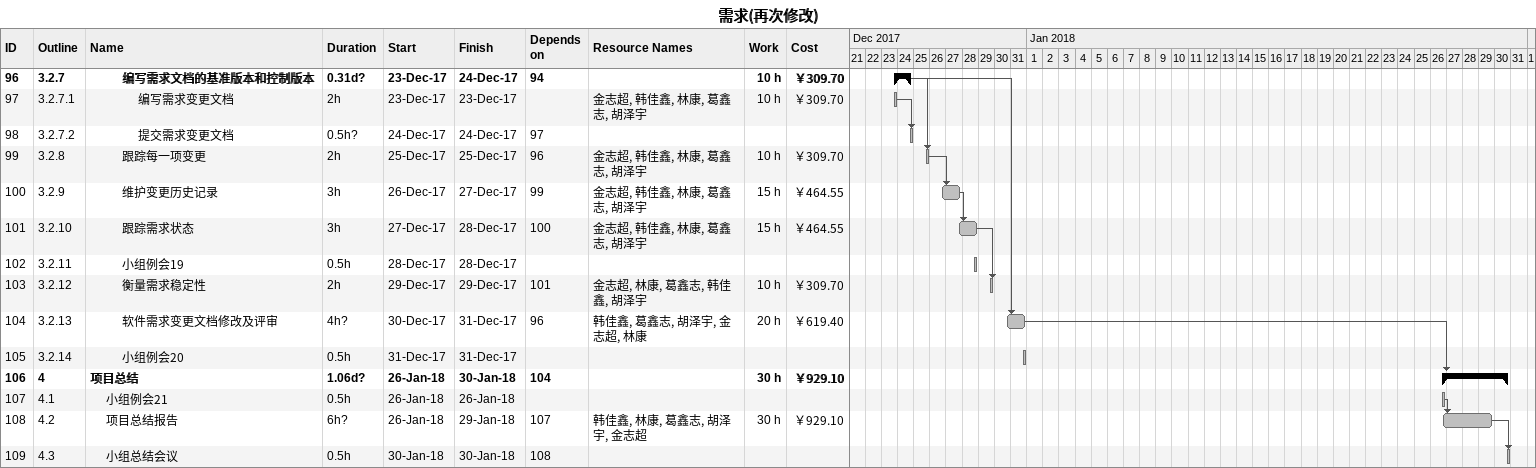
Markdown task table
需求(再次修改)

| ID | WBS | Task | Duration | Start | Finish | Predecessors | Resources | Work (h) | Cost (￥) |
|---|---|---|---|---|---|---|---|---|---|
| 96 | 3.2.7 | **编写需求文档的基准版本和控制版本** | 0.31d? | 2017-12-23 | 2017-12-24 | 94 |  | 10 | 309.70 |
| 97 | 3.2.7.1 | 编写需求变更文档 | 2h | 2017-12-23 | 2017-12-23 |  | 金志超, 韩佳鑫, 林康, 葛鑫志, 胡泽宇 | 10 | 309.70 |
| 98 | 3.2.7.2 | 提交需求变更文档 | 0.5h? | 2017-12-24 | 2017-12-24 | 97 |  |  |  |
| 99 | 3.2.8 | 跟踪每一项变更 | 2h | 2017-12-25 | 2017-12-25 | 96 | 金志超, 韩佳鑫, 林康, 葛鑫志, 胡泽宇 | 10 | 309.70 |
| 100 | 3.2.9 | 维护变更历史记录 | 3h | 2017-12-26 | 2017-12-27 | 99 | 金志超, 韩佳鑫, 林康, 葛鑫志, 胡泽宇 | 15 | 464.55 |
| 101 | 3.2.10 | 跟踪需求状态 | 3h | 2017-12-27 | 2017-12-28 | 100 | 金志超, 韩佳鑫, 林康, 葛鑫志, 胡泽宇 | 15 | 464.55 |
| 102 | 3.2.11 | 小组例会19 | 0.5h | 2017-12-28 | 2017-12-28 |  |  |  |  |
| 103 | 3.2.12 | 衡量需求稳定性 | 2h | 2017-12-29 | 2017-12-29 | 101 | 金志超, 林康, 葛鑫志, 韩佳鑫, 胡泽宇 | 10 | 309.70 |
| 104 | 3.2.13 | 软件需求变更文档修改及评审 | 4h? | 2017-12-30 | 2017-12-31 | 96 | 韩佳鑫, 葛鑫志, 胡泽宇, 金志超, 林康 | 20 | 619.40 |
| 105 | 3.2.14 | 小组例会20 | 0.5h | 2017-12-31 | 2017-12-31 |  |  |  |  |
| 106 | 4 | **项目总结** | 1.06d? | 2018-01-26 | 2018-01-30 | 104 |  | 30 | 929.10 |
| 107 | 4.1 | 小组例会21 | 0.5h | 2018-01-26 | 2018-01-26 |  |  |  |  |
| 108 | 4.2 | 项目总结报告 | 6h? | 2018-01-26 | 2018-01-29 | 107 | 韩佳鑫, 林康, 葛鑫志, 胡泽宇, 金志超 | 30 | 929.10 |
| 109 | 4.3 | 小组总结会议 | 0.5h | 2018-01-30 | 2018-01-30 | 108 |  |  |  |
